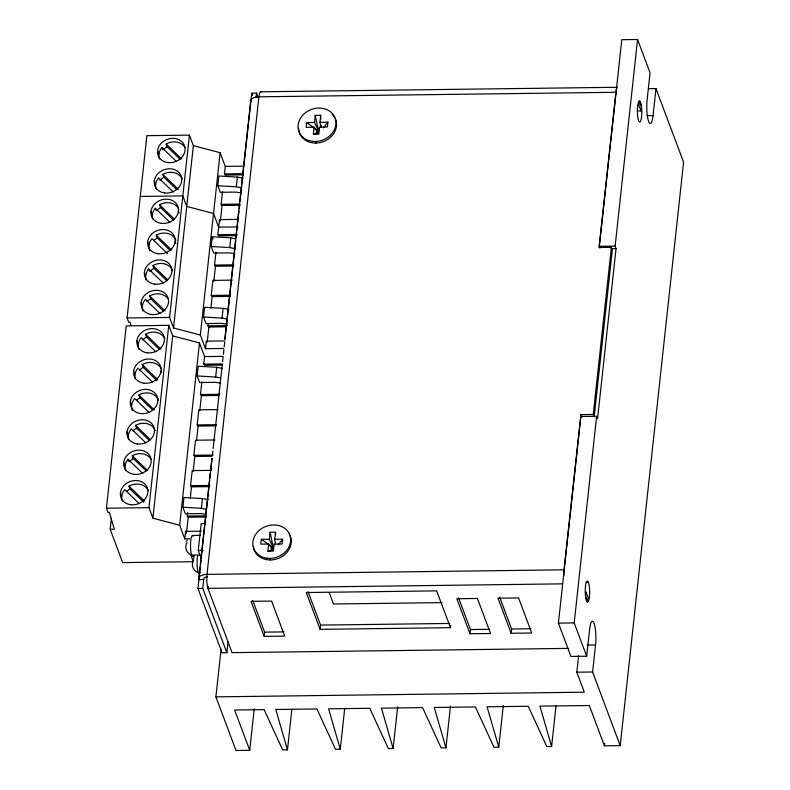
<?xml version="1.0" encoding="UTF-8"?>
<svg xmlns="http://www.w3.org/2000/svg" width="790" height="790" viewBox="0 0 790 790"><rect width="100%" height="100%" fill="white"/><g stroke="black" fill="none" stroke-linecap="round" stroke-linejoin="round"><path stroke-width="1.19" d="M316.069 132.216L318.281 133.293L318.518 130.893L314.538 122.43L306.609 122.588L306.135 127.388L314.065 127.23L318.281 133.293L313.373 134.241L314.065 127.23M314.538 122.43L315.24 115.409L320.661 115.301L320.789 118.885M320.691 127.18L319.97 122.312L320.661 115.301M319.97 122.312L327.899 122.154L327.425 126.953L319.496 127.121L318.804 134.132L313.373 134.241M111.38 518.28L110.185 529.29L114.303 529.241L109.366 512.394L107.993 512.414L106.413 508.207L126.222 325.885L168.754 325.352L172.704 335.869L152.895 518.181L179.666 525.241L184.791 538.918L189.63 538.859M131.012 325.549L130.024 322.182L128.651 322.192L127.081 317.985L146.881 135.673L189.422 135.13L193.362 145.646L173.553 327.969L200.334 335.029L205.459 348.696L223.58 348.469M152.895 518.181L148.954 507.664L168.754 325.352M173.553 327.969L169.613 317.452L189.422 135.13M179.666 525.241L199.475 342.929L172.704 335.869M200.334 335.029L220.133 152.707L193.362 145.646M206.467 514.339L200.798 513.589L185.364 513.786L182.895 507.21L183.952 497.483L202.457 498.569L208.284 499.695M220.726 383.071L215.058 382.321L199.623 382.518L197.154 375.941L198.211 366.214L216.717 367.301L222.543 368.436M227.135 324.127L221.467 323.367L206.022 323.564L203.563 316.997L204.62 307.271L223.116 308.357L228.952 309.483M234.788 253.629L229.12 252.879L213.685 253.067L211.216 246.5L212.273 236.773L230.779 237.859L235.44 238.758M241.394 192.859L235.726 192.098L220.292 192.296L217.823 185.729L218.879 176.002L237.385 177.088L243.211 178.214M184.791 538.918L185.611 531.374L201.322 531.176M186.568 532.243L188.198 517.233L187.279 516.067L187.655 512.592M190.242 498.391L191.496 486.847L190.578 485.682L192.217 470.603L211.542 470.356M193.165 471.472L194.804 456.462L193.876 455.297L195.515 440.218L214.841 439.971M196.592 439.931L198.102 426.077L197.174 424.911L198.813 409.832L218.149 409.585M199.771 410.701L201.401 395.681L200.482 394.526L201.865 381.768M222.82 365.069L204.699 365.296L203.781 364.141L204.6 356.596L199.475 342.929M205.459 348.696L206.279 341.162L224.4 340.934M207.227 342.021L208.866 327.011L207.938 325.855L208.195 323.535M210.91 308.169L212.164 296.625L211.246 295.47L212.875 280.391L232.211 280.144M213.833 281.25L215.463 266.24L214.544 265.084L215.927 252.326M236.882 235.627L218.761 235.855L217.843 234.699L219.482 219.62L237.602 219.383M220.44 220.479L222.069 205.469L221.141 204.304L222.533 191.545M243.488 174.857L225.367 175.084L224.449 173.919L225.269 166.384L220.133 152.707M193.609 559.261L194.004 555.587M206.062 509.195L201.401 508.296L202.457 498.569M220.321 377.926L215.66 377.028L216.717 367.301M226.73 318.982L222.059 318.084L223.116 308.357M235.548 248.712L229.722 247.586L230.779 237.859M240.989 187.714L236.328 186.815L237.385 177.088M201.223 558.392L198.26 550.472L201.164 523.74L204.837 523.691M198.902 577.707L211.878 458.328M224.844 338.94L250.786 100.162M228.053 641.687L226.858 652.718L222.059 652.777L197.944 588.481L200.235 567.358M200.502 564.909L201.035 560.011M201.302 557.562L209.686 480.419M209.952 477.97L210.486 473.072M210.742 470.623L212.076 458.378M212.342 455.929L212.875 451.031M213.142 448.582L222.316 364.091M222.583 361.642L223.116 356.744M223.382 354.295L223.916 349.397M224.182 346.948L224.716 342.06M224.982 339.611L227.105 320.019M227.372 317.57L235.756 240.427M236.022 237.978L236.556 233.08M236.822 230.631L238.945 211.039M239.212 208.59L239.745 203.692M240.012 201.243L248.396 124.099M248.662 121.65L250.786 102.058A10.24 5.026 6.2 0 1 258.883 96.815A10.24 2.143 89.3 0 1 261.204 91.996M250.904 100.952L251.753 93.181L256.553 93.121L258.271 97.713M226.858 652.718L202.744 588.412L203.711 579.544A5.333 2.617 6.2 0 1 207.464 576.828M256.069 97.555L256.553 93.121M208.195 586.22L207.958 588.352L232.072 652.649L568.168 648.393M254.262 708.65L249.729 750.322L236.013 750.5L215.897 696.859L221.091 649.054M264.166 636.394L251.013 601.328L271.602 601.072L284.746 636.128L264.166 636.394L264.63 632.138L252.751 600.469M249.729 750.322L234.61 710.003L264.117 709.627L282.662 749.908L287.461 749.848L291.856 709.4M450.695 625.562L450.468 627.685L320.108 629.344L320.572 625.087L308.06 591.73M287.461 749.848L275.779 709.479L316.938 708.966L335.493 749.236L340.293 749.177L344.687 708.729M340.293 749.177L328.601 708.818L369.769 708.294L388.315 748.564L393.124 748.505L397.647 706.833M393.124 748.505L381.432 708.146L422.591 707.623L441.146 747.903L445.945 747.834L450.478 706.161M469.981 633.778L456.837 598.721L477.417 598.465L490.57 633.521L469.981 633.778L470.445 629.531L458.575 597.862M445.945 747.834L434.263 707.475L475.422 706.951L493.967 747.231L498.776 747.162L503.299 705.49M511.15 633.264L498.006 598.198L518.586 597.941L531.729 632.997L511.15 633.264L511.614 629.008L499.734 597.339M563.823 575.515A10.24 2.143 89.3 0 1 564.03 569.827L580.897 414.622L593.241 414.464L594.169 416.913L612.319 249.788L611.401 247.339L599.047 247.497L615.914 92.282A10.24 2.143 89.3 0 1 617.375 87.285M498.776 747.162L487.084 706.803L528.253 706.28L546.799 746.56L551.598 746.501L539.916 706.132L589.31 705.51L604.429 745.829L620.209 745.632L592.599 671.994L595.542 644.956A15.79 3.308 89.3 0 0 594.07 623.389A15.79 3.308 89.3 0 0 589.626 629.176L586.684 656.223L570.903 656.421L558.412 623.113L580.867 416.488L596.638 416.291L597.566 418.74L616.052 248.583L615.124 246.125L637.57 39.5L621.799 39.698L599.343 246.322L599.966 247.961M551.598 746.501L555.992 706.053M593.241 414.464L611.401 247.339M586.684 656.223L574.192 622.915L596.638 416.291M215.897 696.859L584.314 692.188L576.819 672.201L578.606 655.74M641.006 110.956L641.46 106.699L639.357 101.09L638.903 105.347L641.006 110.956L637.362 111.005M637.57 39.5L650.061 72.808L647.129 99.856A15.79 3.308 89.3 0 0 648.6 121.413A15.79 3.308 89.3 0 0 653.044 115.626L655.976 88.589L648.699 88.677M604.429 745.829L604.696 743.38M620.209 745.632L683.587 162.217L655.976 88.589M270.763 549.07L272.965 550.166L273.251 547.766L269.301 539.284L261.391 539.323L260.819 544.122L268.738 544.083L272.965 550.166L267.909 551.104L268.738 544.083M269.301 539.284L270.141 532.263L275.552 532.233L275.611 534.623M275.424 544.113L274.723 539.254L275.552 532.233M274.723 539.254L282.642 539.215L282.07 544.014L274.15 544.053L273.32 551.074L267.909 551.104M186.588 541.308L187.23 540.064M323.446 127.941L327.899 122.154M278.189 544.912L282.642 539.215M260.996 91.798L616.802 87.285M646.971 115.705L653.044 115.626M225.269 166.384L243.389 166.157M224.449 173.919L242.57 173.691M140.284 196.443L182.816 195.9L186.766 206.427L213.537 213.478L218.662 227.155L237.988 226.908M221.141 204.304L239.261 204.077M222.069 205.469L240.19 205.242M217.843 234.699L237.168 234.452M599.343 246.322L615.124 246.125M611.193 248.643L616.052 248.583M214.544 265.084L233.87 264.838M215.463 266.24L233.583 266.013M211.246 295.47L230.571 295.223M212.164 296.625L230.285 296.398M127.081 317.985L169.613 317.452M207.938 325.855L227.273 325.608M208.866 327.011L225.772 326.803M204.6 356.596L222.721 356.369M203.781 364.141L221.901 363.913M200.482 394.526L219.808 394.279M201.401 395.681L219.521 395.454M197.174 424.911L216.509 424.665M198.102 426.077L216.223 425.84M193.876 455.297L213.211 455.05M194.804 456.462L211.71 456.245M190.578 485.682L209.903 485.435M191.496 486.847L208.412 486.63M106.413 508.207L148.954 507.664M187.279 516.067L205.4 515.84M188.198 517.233L206.318 516.996M192.681 535.492L200.512 535.393M198.26 550.472L203.158 550.413M199.722 555.014L191.713 555.123A11.406 9.638 -20.6 0 1 186.944 542.582M200.571 572.622L198.29 572.651A11.406 9.638 -20.6 0 1 193.175 560.811M564.03 569.827L207.01 574.36A10.24 5.026 6.2 0 0 198.912 579.603L203.711 579.544M585.992 582.507L588.422 582.477M197.944 588.481L202.744 588.412M562.529 583.85L207.958 588.352A10.24 2.143 89.3 0 1 207.01 574.36L258.883 96.815L615.914 92.282L616.526 93.921M442.035 602.622L333.499 603.995L329.213 592.559M320.572 625.087L449.698 623.448M558.412 623.113L574.192 622.915M264.63 632.138L283.995 631.891M470.445 629.531L489.82 629.284M511.614 629.008L530.979 628.761M587.039 645.065L595.542 644.956M576.819 672.201L592.599 671.994M217.823 185.729L236.328 186.815M211.216 246.5L229.722 247.586M203.563 316.997L222.059 318.084M197.154 375.941L215.66 377.028M182.895 507.21L201.401 508.296M306.609 122.588L318.518 130.893L315.24 115.409M261.391 539.323L273.251 547.766L270.141 532.263M185.077 147.651A14.032 11.87 -20.6 0 0 166.157 143.997L181.621 158.938M166.157 143.997L167.203 146.802L180.09 159.254M159.471 158.948A14.032 11.87 -20.6 0 1 161.901 147.483L176.506 161.594M182.154 178.767A14.032 11.87 -20.6 0 0 162.849 174.383L178.323 189.323M162.849 174.383L163.905 177.187L176.792 189.639M173.208 191.98L158.602 177.869A14.032 11.87 -20.6 0 0 156.173 189.333M178.846 209.153A14.032 11.87 -20.6 0 0 159.55 204.768L174.156 218.879M159.55 204.768L160.607 207.572L173.494 220.025M152.618 218.939A14.032 11.87 -20.6 0 1 155.294 208.254L169.899 222.365M175.864 240.298A14.032 11.87 -20.6 0 0 156.252 235.153L171.716 250.094M156.252 235.153L157.299 237.958L170.186 250.41M167.46 253.58L151.996 238.639A14.032 11.87 -20.6 0 0 149.883 250.855M172.566 270.684A14.032 11.87 -20.6 0 0 152.954 265.539L167.559 279.65M152.954 265.539L154.001 268.343L166.888 280.796M146.012 279.719A14.032 11.87 -20.6 0 1 148.698 269.025L163.303 283.136M168.566 299.588A14.032 11.87 -20.6 0 0 149.646 295.924L165.11 310.865M149.646 295.924L150.702 298.729L163.589 311.181M160.005 313.521L145.4 299.41A14.032 11.87 -20.6 0 0 142.96 310.875M164.784 338.604A14.032 11.87 -20.6 0 0 145.488 334.209L160.953 349.15M145.488 334.209L146.545 337.014L159.432 349.466M155.837 351.807L141.232 337.705A14.032 11.87 -20.6 0 0 138.803 349.16M161.486 368.989A14.032 11.87 -20.6 0 0 142.19 364.595L157.654 379.536M142.19 364.595L143.237 367.409L156.983 380.681M152.539 382.202L137.934 368.091A14.032 11.87 -20.6 0 0 135.248 378.775M158.504 400.125A14.032 11.87 -20.6 0 0 138.892 394.99L154.356 409.931M138.892 394.99L139.939 397.795L152.826 410.237M149.241 412.587L134.636 398.476A14.032 11.87 -20.6 0 0 132.523 410.682M155.196 430.51A14.032 11.87 -20.6 0 0 135.584 425.375L150.189 439.487M135.584 425.375L136.64 428.18L149.527 440.623M145.943 442.973L131.338 428.861A14.032 11.87 -20.6 0 0 128.651 439.546M151.206 459.415A14.032 11.87 -20.6 0 0 132.286 455.761L147.75 470.702M132.286 455.761L133.342 458.565L146.229 471.018M125.6 470.702A14.032 11.87 -20.6 0 1 128.029 459.247L142.635 473.358M148.283 490.531A14.032 11.87 -20.6 0 0 128.987 486.146L144.452 501.087M128.987 486.146L130.034 488.951L143.78 502.233M139.336 503.744L124.731 489.632A14.032 11.87 -20.6 0 0 122.302 501.087M580.897 414.622L581.815 417.071M315.368 141.479L315.96 143.059M251.753 93.181L252.612 95.481M450.468 627.685L436.663 590.871L306.313 592.53L320.108 629.344M212.273 236.773L213.103 238.965M161.901 147.483L162.602 149.35M157.585 150.712L158.899 154.218M178.422 211.128L179.083 212.885M154.277 181.098L155.6 184.603M175.123 241.523L175.775 243.271M155.294 208.254L155.995 210.13M150.979 211.483L152.292 214.989M269.746 558.382L270.338 559.962M147.681 241.868L148.994 245.374M148.698 269.025L149.399 270.901M144.382 272.254L145.696 275.759M141.074 302.639L142.388 306.145M161.061 370.964L161.713 372.712M136.917 340.925L138.23 344.43M133.619 371.31L134.932 374.816M191.002 555.469L193.343 561.71L122.677 562.599L110.185 529.29M130.32 401.695L131.634 405.201M127.012 432.081L128.326 435.586M128.029 459.247L128.731 461.113M123.714 462.466L125.027 465.972M120.416 492.851L121.729 496.357M219.482 219.62L219.946 221.733M185.611 531.374L186.085 533.497M321.007 124.859L321.096 127.249M159.866 180.416A14.032 11.87 -20.6 0 1 163.905 177.187M163.402 149.784A14.032 11.87 -20.6 0 1 167.203 146.802M126.469 491.686A14.032 11.87 -20.6 0 1 130.034 488.951M129.303 461.795A14.032 11.87 -20.6 0 1 133.342 458.565M133.066 430.915A14.032 11.87 -20.6 0 1 136.64 428.18M136.364 400.53A14.032 11.87 -20.6 0 1 139.939 397.795M139.435 370.392A14.032 11.87 -20.6 0 1 143.237 367.409M142.733 339.996A14.032 11.87 -20.6 0 1 146.545 337.014M147.128 301.464A14.032 11.87 -20.6 0 1 150.702 298.729M150.199 271.325A14.032 11.87 -20.6 0 1 154.001 268.343M153.734 240.693A14.032 11.87 -20.6 0 1 157.299 237.958M156.795 210.555A14.032 11.87 -20.6 0 1 160.607 207.572M332.126 114.264A19.296 16.314 -20.6 0 1 324.117 141.321A19.296 16.314 -20.6 0 1 298.66 128.237M199.524 574.044A10.527 2.202 89.3 0 1 197.312 567.753A10.527 2.202 89.3 0 1 197.658 555.972M193.609 555.834A10.527 2.202 89.3 0 1 190.499 546.137A10.527 2.202 89.3 0 1 193.323 536.084M289.179 534.02A19.296 16.314 -20.6 0 1 277.488 558.727A19.296 16.314 -20.6 0 1 253.422 546.384M586.022 592.135L585.558 596.381L587.661 601.99L588.125 597.744L586.022 592.135M164.695 192.967A14.032 11.87 -20.6 0 0 181.246 176.289A14.032 11.87 -20.6 0 0 158.069 173.504A14.032 11.87 -20.6 0 0 164.695 192.967M167.994 162.582A14.032 11.87 -20.6 0 0 184.544 145.903A14.032 11.87 -20.6 0 0 161.367 143.118A14.032 11.87 -20.6 0 0 167.994 162.582M130.824 504.731A14.032 11.87 -20.6 0 0 147.375 488.042A14.032 11.87 -20.6 0 0 124.198 485.267A14.032 11.87 -20.6 0 0 130.824 504.731M134.122 474.346A14.032 11.87 -20.6 0 0 150.683 457.657A14.032 11.87 -20.6 0 0 127.506 454.882A14.032 11.87 -20.6 0 0 134.122 474.346M137.43 443.96A14.032 11.87 -20.6 0 0 153.981 427.272A14.032 11.87 -20.6 0 0 130.804 424.497A14.032 11.87 -20.6 0 0 137.43 443.96M140.729 413.575A14.032 11.87 -20.6 0 0 157.279 396.886A14.032 11.87 -20.6 0 0 134.103 394.111A14.032 11.87 -20.6 0 0 140.729 413.575M144.027 383.19A14.032 11.87 -20.6 0 0 160.587 366.501A14.032 11.87 -20.6 0 0 137.411 363.726A14.032 11.87 -20.6 0 0 144.027 383.19M147.325 352.804A14.032 11.87 -20.6 0 0 163.886 336.115A14.032 11.87 -20.6 0 0 140.709 333.341A14.032 11.87 -20.6 0 0 147.325 352.804M151.492 314.519A14.032 11.87 -20.6 0 0 168.043 297.83A14.032 11.87 -20.6 0 0 144.866 295.055A14.032 11.87 -20.6 0 0 151.492 314.519M154.791 284.124A14.032 11.87 -20.6 0 0 171.341 267.445A14.032 11.87 -20.6 0 0 148.165 264.67A14.032 11.87 -20.6 0 0 154.791 284.124M158.089 253.738A14.032 11.87 -20.6 0 0 174.649 237.059A14.032 11.87 -20.6 0 0 151.473 234.275A14.032 11.87 -20.6 0 0 158.089 253.738M161.387 223.353A14.032 11.87 -20.6 0 0 177.947 206.674A14.032 11.87 -20.6 0 0 154.771 203.889A14.032 11.87 -20.6 0 0 161.387 223.353M312.623 141.361A19.296 16.314 -20.6 0 0 335.177 118.263A19.296 16.314 -20.6 0 0 303.241 114.698A19.296 16.314 -20.6 0 0 312.623 141.361M637.668 105.811A10.527 2.202 89.3 0 0 639.614 122.006A10.527 2.202 89.3 0 0 641.49 106.66A10.527 2.202 89.3 0 0 637.668 105.811M585.509 585.913A10.527 2.202 89.3 0 0 587.454 602.108A10.527 2.202 89.3 0 0 589.33 586.753A10.527 2.202 89.3 0 0 585.509 585.913M267.01 558.214A19.296 16.314 -20.6 0 0 289.989 535.432A19.296 16.314 -20.6 0 0 258.182 531.364A19.296 16.314 -20.6 0 0 267.01 558.214"/></g></svg>
